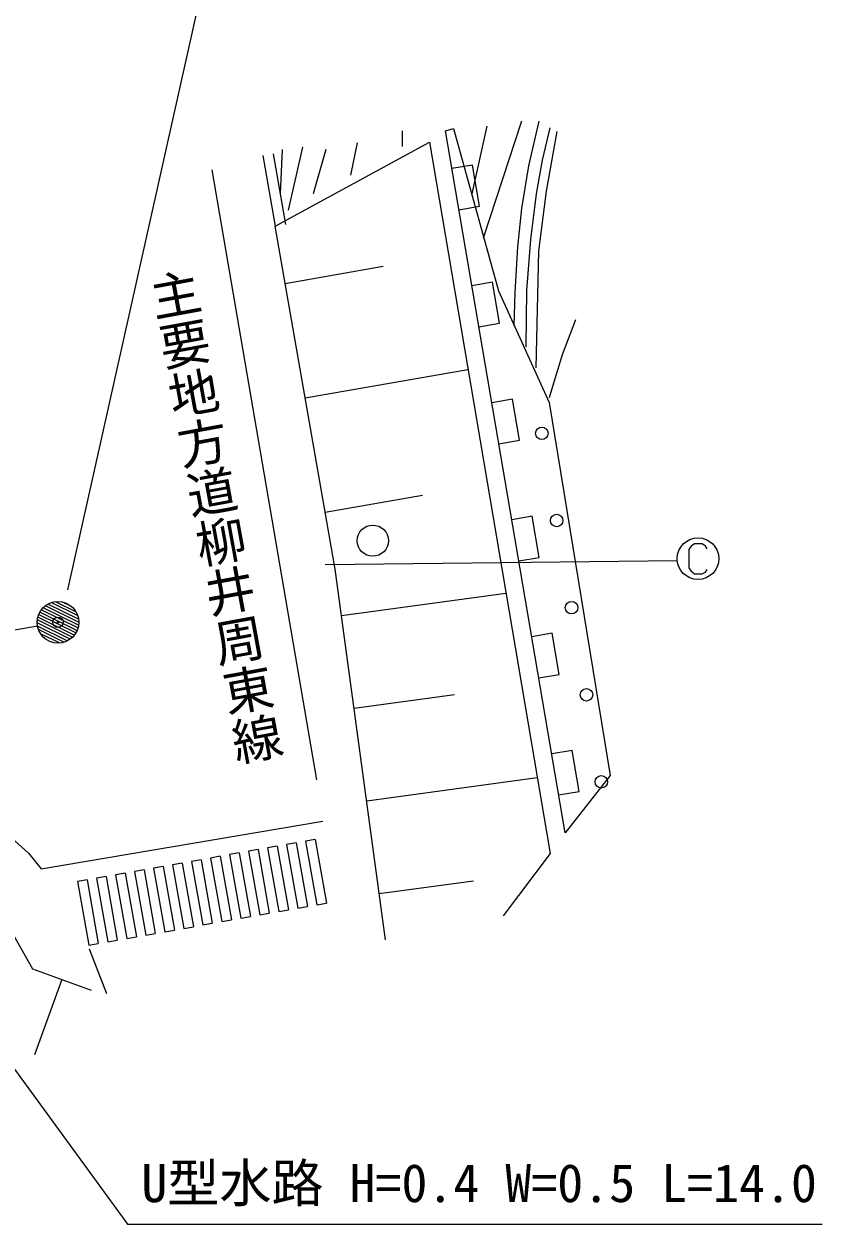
# Model space of a CAD drawing. Units: millimetres, scale not verified. Extents: x 40000 to 680000, y 20000 to 380000.
# Drawn here: x 265286 to 303604, y 256378 to 313970 of the extents above; entities that cross this region are included whole.
import ezdxf
from ezdxf.enums import TextEntityAlignment as Align

# ---------------------------------------------------------------- set-up
doc = ezdxf.new("R2010")
doc.units = ezdxf.units.MM
doc.header["$LTSCALE"] = 1000
doc.header["$PDMODE"] = 32
doc.header["$PDSIZE"] = 500
doc.linetypes.add('CHAIN', pattern=[18.5, 12, -1.5, 3.5, -1.5])
for name, color, linetype, lineweight in [('M-BGD', 7, 'Continuous', 25), ('M-BGD-EXST', 7, 'Continuous', 25), ('M-BMK', 2, 'CHAIN', 13), ('M-BMK-SRVR', 3, 'Continuous', 25), ('M-STR-HTXT', 7, 'Continuous', 13), ('M-STR-STRC', 7, 'Continuous', 25)]:
    doc.layers.add(name, color=color, linetype=linetype, lineweight=lineweight)
doc.layers.add('M-BMK-HTXT', color=7, linetype='Continuous')
doc.layers.add('M-OTRS', color=6, linetype='Continuous')
doc.styles.add('@ＭＳ ゴシック', font='')
doc.styles.add('ＭＳ ゴシック', font='')
doc.styles.get('@ＭＳ ゴシック').set_extended_font_data('@MS Gothic')
doc.styles.get('ＭＳ ゴシック').set_extended_font_data('MS Gothic')

msp = doc.modelspace()

# ---------------------------------------------------------------- linework, layer by layer
at = {"layer": 'M-BGD'}
for p, q in [((289173, 309313), (287336, 303696)), ((283448, 308845), (283448, 308089)), ((285524, 308850), (285911, 308960)), ((291270, 275148), (285524, 308850)), ((285911, 308960), (288066, 301170)), ((287517, 309061), (286796, 305821)), ((277347, 304264), (284751, 308297)), ((281287, 308269), (280963, 306721)), ((284751, 308297), (290552, 274154)), ((276750, 307657), (277347, 304264)), ((277243, 307744), (277840, 304351)), ((277687, 307945), (277579, 305821)), ((278659, 308053), (277975, 305028)), ((279775, 307945), (279163, 305821)), ((274309, 306971), (279336, 277689)), ((286821, 307195), (285835, 307027)), ((287157, 305223), (286821, 307195)), ((286171, 305055), (287157, 305223)), ((280220, 287800), (277347, 304264)), ((277826, 301520), (282532, 302341)), ((287778, 301578), (286793, 301410)), ((288115, 299607), (287778, 301578)), ((288066, 301170), (290497, 295811)), ((287129, 299438), (288115, 299607)), ((278784, 296032), (286603, 297396)), ((288736, 295961), (287750, 295793)), ((289072, 293990), (288736, 295961)), ((290497, 295811), (293425, 277910)), ((288086, 293822), (289072, 293990)), ((279742, 290544), (284418, 291360)), ((289694, 290344), (288708, 290176)), ((290030, 288373), (289694, 290344)), ((289044, 288205), (290030, 288373)), ((282651, 270010), (280220, 287800)), ((280524, 285576), (288428, 286656)), ((290651, 284727), (289666, 284559)), ((290987, 282756), (290651, 284727)), ((290002, 282588), (290987, 282756)), ((281132, 281129), (285961, 281789)), ((291609, 279110), (290623, 278942)), ((291945, 277139), (291609, 279110)), ((281740, 276681), (289932, 277801)), ((293425, 277910), (291270, 275148)), ((290959, 276971), (291945, 277139)), ((266103, 273420), (279635, 275713)), ((279263, 274832), (278806, 274751)), ((278806, 274751), (279347, 271699)), ((279263, 274832), (279804, 271780)), ((275613, 274185), (275157, 274105)), ((275613, 274185), (276154, 271133)), ((276526, 274347), (276069, 274266)), ((276069, 274266), (276610, 271214)), ((276526, 274347), (277066, 271295)), ((277438, 274509), (276982, 274428)), ((276982, 274428), (277523, 271375)), ((277438, 274509), (277979, 271456)), ((278350, 274670), (277894, 274590)), ((277894, 274590), (278435, 271537)), ((278350, 274670), (278891, 271618)), ((290552, 274154), (288287, 271170)), ((272876, 273700), (272420, 273619)), ((272420, 273619), (272961, 270567)), ((272876, 273700), (273417, 270648)), ((273788, 273862), (273332, 273781)), ((273332, 273781), (273873, 270729)), ((273788, 273862), (274329, 270810)), ((274701, 274024), (274245, 273943)), ((274245, 273943), (274786, 270890)), ((274701, 274024), (275242, 270971)), ((275157, 274105), (275698, 271052)), ((269227, 273054), (268770, 272973)), ((269227, 273054), (269767, 270001)), ((270139, 273215), (269683, 273134)), ((269683, 273134), (270224, 270082)), ((270139, 273215), (270680, 270163)), ((271051, 273377), (270595, 273296)), ((270595, 273296), (271136, 270244)), ((271051, 273377), (271592, 270324)), ((271964, 273539), (271507, 273458)), ((271507, 273458), (272048, 270405)), ((271964, 273539), (272505, 270486)), ((268314, 272892), (267858, 272811)), ((267858, 272811), (268399, 269759)), ((268314, 272892), (268855, 269839)), ((268770, 272973), (269311, 269920)), ((282347, 272234), (286864, 272851)), ((276610, 271214), (277066, 271295)), ((277523, 271375), (277979, 271456)), ((278435, 271537), (278891, 271618)), ((279347, 271699), (279804, 271780)), ((264422, 270860), (265700, 268622)), ((273873, 270729), (274329, 270810)), ((274786, 270890), (275242, 270971)), ((275698, 271052), (276154, 271133)), ((270224, 270082), (270680, 270163)), ((271136, 270244), (271592, 270324)), ((272048, 270405), (272505, 270486)), ((272961, 270567), (273417, 270648)), ((268399, 269759), (268855, 269839)), ((269311, 269920), (269767, 270001)), ((265700, 268622), (268514, 267599)), ((267107, 268111), (265794, 264499))]:
    msp.add_line(p, q, dxfattribs=at)
for points in [[(290001, 309313), (289517, 307167), (289170, 305122), (288977, 303281), (288859, 301084), (288813, 299483)], [(290541, 308989), (290161, 307435), (289881, 305825), (289603, 303621), (289411, 301183), (289389, 298475)], [(290865, 308809), (290366, 305949), (289985, 303063), (289857, 297467)], [(291765, 299771), (291133, 298086), (290613, 296405), (290505, 296027)]]:
    msp.add_lwpolyline(points, dxfattribs=at)
for centre, radius in [((290153, 294325), 300), ((290866, 290143), 300), ((282033, 289173), 750), ((291579, 285960), 300), ((292292, 281778), 300), ((293005, 277596), 300)]:
    msp.add_circle(centre, radius, dxfattribs=at)
at = {"layer": 'M-BGD-EXST'}
for p, q in [((297329, 288907), (297209, 288747)), ((297209, 288747), (297209, 287867)), ((297489, 289027), (297329, 288907)), ((297849, 289027), (297489, 289027)), ((298009, 288907), (297849, 289027)), ((298089, 288787), (298009, 288907)), ((279752, 288032), (296666, 288229)), ((297209, 287867), (297329, 287707)), ((297329, 287707), (297489, 287587)), ((297489, 287587), (297849, 287587)), ((297849, 287587), (298009, 287667)), ((298009, 287667), (298089, 287787))]:
    msp.add_line(p, q, dxfattribs=at)
msp.add_circle((297649, 288307), 1000, dxfattribs=at)
at = {"layer": 'M-BMK'}
msp.add_line((220737, 277197), (265932, 285085), dxfattribs=at)
at = {"layer": 'M-BMK-SRVR'}
for p, q in [((267767, 285765), (266792, 286245)), ((267566, 286009), (267098, 286239)), ((267830, 284864), (266047, 285742)), ((267872, 284988), (266114, 285854)), ((267900, 285120), (266205, 285954)), ((267908, 285260), (266313, 286046)), ((267900, 285409), (266438, 286130)), ((267857, 285575), (266592, 286199)), ((267501, 284446), (265925, 285223)), ((267603, 284541), (265928, 285366)), ((267695, 284641), (265950, 285500)), ((267772, 284748), (265990, 285626)), ((267366, 284368), (265939, 285071)), ((267206, 284302), (265981, 284905)), ((266987, 284265), (266084, 284710))]:
    msp.add_line(p, q, dxfattribs=at)
for radius in [1000, 40]:
    msp.add_circle((266917, 285256), radius, dxfattribs=at)
at = {"layer": 'M-OTRS'}
msp.add_point((266917, 285256), dxfattribs=at)
at = {"layer": 'M-STR-HTXT'}
for p, q in [((275580, 323530), (267371, 286813)), ((256381, 275375), (270254, 256378)), ((270254, 256378), (303604, 256378))]:
    msp.add_line(p, q, dxfattribs=at)
at = {"layer": 'M-STR-STRC'}
for p, q in [((264045, 275478), (265510, 274168)), ((265510, 274168), (266103, 273420)), ((268410, 269584), (269252, 267433))]:
    msp.add_line(p, q, dxfattribs=at)

# ---------------------------------------------------------------- texts
at = {"layer": 'M-BMK-HTXT', "style": '@ＭＳ ゴシック'}
msp.add_text('主要地方道柳井周東線', height=1767, rotation=280.4, dxfattribs=at).set_placement((272318, 302185), align=Align.MIDDLE_LEFT)
at = {"layer": 'M-STR-HTXT', "style": 'ＭＳ ゴシック'}
msp.add_text('U型水路 H=0.4 W=0.5 L=14.0', height=1833, dxfattribs=at).set_placement((270921, 256878), align=Align.BOTTOM_LEFT)

doc.saveas('drawing.dxf')
